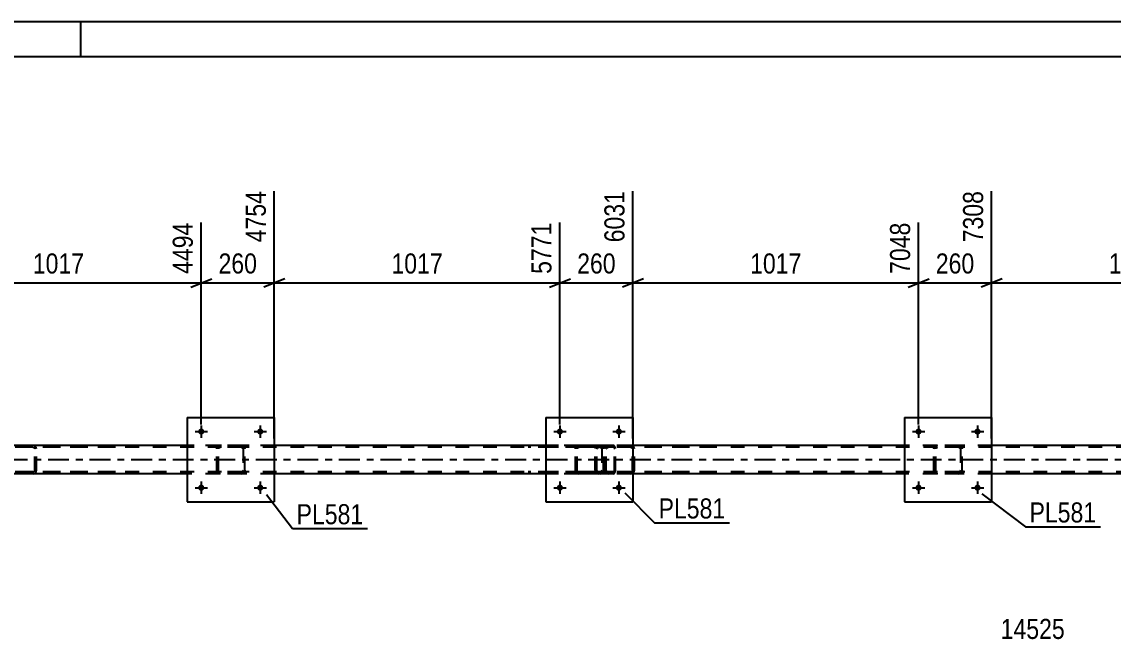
# Model space of a CAD drawing. Header units: millimetres. Extents: x 0 to 841, y 0 to 594.
# Drawn here: x 202.6 to 358, y 505.4 to 594 of the extents above; entities that cross this region are included whole.
import ezdxf

# ---------------------------------------------------------------- set-up
doc = ezdxf.new("R2010")
doc.units = ezdxf.units.MM
doc.linetypes.add('DXK_LINE_DOT2', pattern=[3.9198, 1.9599, -1.9599])
doc.linetypes.add('DXK_LINE_DOT3', pattern=[5.9187, 2.979, -0.9799, 0.9799, -0.9799])
doc.styles.add('Arial Narrow', font='ARIALN.TTF', dxfattribs={"height": 0.2})

# ---------------------------------------------------------------- blocks, each defined once
blk = doc.blocks.new('Unknown-122568681-1133')
at = {"color": 5, "linetype": 'Continuous'}
for p, q in [((841, 594), (0, 594)), ((211, 589), (211, 594)), ((836, 589), (5, 589))]:
    blk.add_line(p, q, dxfattribs=at)
blk = doc.blocks.new('Part-122568681-4147 - 3869')
at = {"color": 7, "linetype": 'DXK_LINE_DOT2'}
for p, q in [((281.44, 533.11), (281.48, 533.3)), ((281.48, 533.3), (281.44, 533.11)), ((281.68, 533.11), (281.7, 533.2)), ((281.7, 533.2), (281.75, 533.28)), ((281.74, 533.56), (281.92, 533.59)), ((281.92, 533.59), (281.74, 533.56)), ((281.75, 533.28), (281.83, 533.33)), ((281.83, 533.33), (281.92, 533.35)), ((284.96, 533.59), (281.92, 533.59)), ((284.96, 533.35), (281.92, 533.35)), ((284.96, 533.59), (285.15, 533.56)), ((285.15, 533.56), (284.96, 533.59)), ((284.96, 533.35), (285.05, 533.33)), ((285.05, 533.33), (285.13, 533.28)), ((285.13, 533.28), (285.18, 533.2)), ((285.18, 533.2), (285.2, 533.11)), ((285.41, 533.3), (285.44, 533.11)), ((285.44, 533.11), (285.41, 533.3)), ((281.44, 530.07), (281.44, 533.11)), ((281.68, 530.07), (281.68, 533.11)), ((285.2, 533.11), (285.2, 530.07)), ((285.44, 530.07), (285.44, 533.11)), ((281.48, 529.89), (281.44, 530.07)), ((281.44, 530.07), (281.48, 529.89)), ((281.7, 529.98), (281.68, 530.07)), ((285.2, 530.07), (285.18, 529.98)), ((285.44, 530.07), (285.41, 529.89)), ((285.41, 529.89), (285.44, 530.07)), ((281.75, 529.9), (281.7, 529.98)), ((281.92, 529.59), (281.74, 529.63)), ((281.74, 529.63), (281.92, 529.59)), ((281.83, 529.85), (281.75, 529.9)), ((281.92, 529.83), (281.83, 529.85)), ((284.96, 529.83), (281.92, 529.83)), ((284.96, 529.59), (281.92, 529.59)), ((285.05, 529.85), (284.96, 529.83)), ((285.15, 529.63), (284.96, 529.59)), ((284.96, 529.59), (285.15, 529.63)), ((285.13, 529.9), (285.05, 529.85)), ((285.18, 529.98), (285.13, 529.9))]:
    blk.add_line(p, q, dxfattribs=at)
at = {"color": 7, "linetype": 'DXK_LINE_DOT3'}
blk.add_line((283.44, 531.59), (283.44, 531.59), dxfattribs=at)
at = {"color": 7, "linetype": 'DXK_LINE_DOT2'}
for centre, start, end in [((281.92, 533.11), 112.5003, 157.5003), ((281.92, 533.11), 112.5003, 157.5003), ((284.96, 533.11), 22.5003, 67.5003), ((284.96, 533.11), 22.5003, 67.5003), ((281.92, 530.07), 202.5003, 247.5003), ((281.92, 530.07), 202.5003, 247.5003), ((284.96, 530.07), 292.5003, 337.5003), ((284.96, 530.07), 292.5003, 337.5003)]:
    blk.add_arc(centre, 0.48, start, end, dxfattribs=at)
blk = doc.blocks.new('Part-122568681-4002 - 3869')
at = {"color": 7, "linetype": 'DXK_LINE_DOT2'}
for p, q in [((286.86, 533.59), (274.71, 533.59)), ((286.86, 533.35), (274.71, 533.35)), ((284.31, 533.3), (284.27, 533.11)), ((284.52, 533.11), (284.54, 533.2)), ((284.54, 533.2), (284.6, 533.28)), ((284.77, 533.59), (284.58, 533.56)), ((284.6, 533.28), (284.68, 533.33)), ((284.68, 533.33), (284.77, 533.35)), ((285.59, 533.35), (285.59, 533.59)), ((286.97, 533.56), (286.86, 533.59)), ((286.86, 533.35), (286.92, 533.33)), ((286.92, 533.33), (286.96, 533.28)), ((286.96, 533.28), (286.99, 533.2)), ((287.06, 533.45), (286.97, 533.56)), ((286.99, 533.2), (287, 533.11)), ((287.12, 533.3), (287.06, 533.45)), ((287.14, 533.11), (287.12, 533.3)), ((284.27, 530.07), (284.27, 533.11)), ((284.52, 530.07), (284.52, 533.11)), ((287, 530.07), (287, 533.11)), ((287.14, 530.07), (287.14, 533.11)), ((284.27, 530.07), (284.31, 529.89)), ((284.54, 529.98), (284.52, 530.07)), ((287, 530.07), (286.99, 529.98)), ((287.12, 529.89), (287.14, 530.07)), ((286.86, 529.83), (274.71, 529.83)), ((286.86, 529.59), (274.71, 529.59)), ((284.6, 529.9), (284.54, 529.98)), ((284.58, 529.63), (284.77, 529.59)), ((284.68, 529.85), (284.6, 529.9)), ((284.77, 529.83), (284.68, 529.85)), ((285.59, 529.59), (285.59, 529.83)), ((286.92, 529.85), (286.86, 529.83)), ((286.86, 529.59), (286.97, 529.63)), ((286.96, 529.9), (286.92, 529.85)), ((286.99, 529.98), (286.96, 529.9)), ((286.97, 529.63), (287.06, 529.73)), ((287.06, 529.73), (287.12, 529.89))]:
    blk.add_line(p, q, dxfattribs=at)
for centre, start, end in [((284.76, 533.1), 111.1944, 156.1509), ((284.76, 530.09), 203.8497, 248.8062)]:
    blk.add_arc(centre, 0.492, start, end, dxfattribs=at)
blk = doc.blocks.new('Bolt-122568681-4149 - 3869')
at = {"linetype": 'Continuous'}
for points in [[(279.68, 527.59, -1), (278.8, 527.59, -1)], [(288.08, 527.59, -1), (287.2, 527.59, -1)]]:
    blk.add_hatch(color=1, dxfattribs=at).paths.add_polyline_path(points)
at = {"color": 1, "linetype": 'Continuous'}
for p, q in [((278.36, 527.59), (280.12, 527.59)), ((279.24, 528.47), (279.24, 526.71)), ((286.76, 527.59), (288.52, 527.59)), ((287.64, 528.47), (287.64, 526.71))]:
    blk.add_line(p, q, dxfattribs=at)
blk = doc.blocks.new('Part-122568681-4022 - 3869')
at = {"color": 7, "linetype": 'DXK_LINE_DOT2'}
for p, q in [((748.47, 533.35), (105.72, 533.35)), ((748.47, 533.59), (124, 533.59)), ((238.56, 533.59), (226.16, 533.59)), ((289.64, 533.59), (277.24, 533.59)), ((340.72, 533.59), (328.32, 533.59)), ((748.47, 529.83), (105.72, 529.83)), ((238.56, 529.59), (226.16, 529.59)), ((289.64, 529.59), (277.24, 529.59)), ((340.72, 529.59), (328.32, 529.59))]:
    blk.add_line(p, q, dxfattribs=at)
at = {"color": 2, "linetype": 'Continuous'}
for p, q in [((226.16, 533.59), (187.48, 533.59)), ((277.24, 533.59), (238.56, 533.59)), ((328.32, 533.59), (289.64, 533.59)), ((379.4, 533.59), (340.72, 533.59)), ((226.16, 529.59), (187.48, 529.59)), ((277.24, 529.59), (238.56, 529.59)), ((328.32, 529.59), (289.64, 529.59)), ((379.4, 529.59), (340.72, 529.59))]:
    blk.add_line(p, q, dxfattribs=at)
at = {"color": 7, "linetype": 'DXK_LINE_DOT3'}
blk.add_line((105.72, 531.59), (748.47, 531.59), dxfattribs=at)
blk = doc.blocks.new('Part-122568681-4001 - 3869')
at = {"color": 7, "linetype": 'DXK_LINE_DOT2'}
for p, q in [((285.63, 533.3), (285.59, 533.11)), ((285.84, 533.11), (285.86, 533.2)), ((285.86, 533.2), (285.92, 533.28)), ((286.1, 533.59), (285.9, 533.56)), ((285.92, 533.28), (286, 533.33)), ((286, 533.33), (286.1, 533.35)), ((301.09, 533.59), (286.1, 533.59)), ((301.09, 533.35), (286.1, 533.35)), ((289.53, 533.56), (289.33, 533.59)), ((289.33, 533.35), (289.43, 533.33)), ((289.43, 533.33), (289.52, 533.28)), ((289.52, 533.28), (289.57, 533.2)), ((289.57, 533.2), (289.59, 533.11)), ((289.81, 533.28), (289.81, 533.3)), ((289.85, 533.11), (289.81, 533.28)), ((285.59, 530.07), (285.59, 533.11)), ((285.84, 530.07), (285.84, 533.11)), ((289.59, 530.07), (289.59, 533.11)), ((289.85, 530.07), (289.85, 533.11)), ((285.59, 530.07), (285.63, 529.89)), ((285.86, 529.98), (285.84, 530.07)), ((289.59, 530.07), (289.57, 529.98)), ((289.81, 529.89), (289.85, 530.07)), ((285.92, 529.9), (285.86, 529.98)), ((285.9, 529.63), (286.1, 529.59)), ((286, 529.85), (285.92, 529.9)), ((286.1, 529.83), (286, 529.85)), ((301.09, 529.83), (286.1, 529.83)), ((301.09, 529.59), (286.1, 529.59)), ((289.43, 529.85), (289.33, 529.83)), ((289.33, 529.59), (289.53, 529.63)), ((289.52, 529.9), (289.43, 529.85)), ((289.57, 529.98), (289.52, 529.9))]:
    blk.add_line(p, q, dxfattribs=at)
for centre, start, end in [((286.08, 533.09), 110.7586, 155.6803), ((289.35, 533.09), 24.3202, 69.242), ((286.08, 530.09), 204.3202, 249.242), ((289.35, 530.09), 290.7586, 335.6803)]:
    blk.add_arc(centre, 0.496, start, end, dxfattribs=at)
blk = doc.blocks.new('Part-122568681-3943 - 3869')
at = {"color": 2, "linetype": 'Continuous'}
for p, q in [((328.32, 537.59), (328.32, 525.59)), ((328.32, 537.59), (340.72, 537.59)), ((340.72, 537.59), (340.72, 525.59)), ((328.32, 525.59), (340.72, 525.59))]:
    blk.add_line(p, q, dxfattribs=at)
blk = doc.blocks.new('Part-122568681-3944 - 3869')
at = {"color": 7, "linetype": 'DXK_LINE_DOT2'}
for p, q in [((332.52, 533.11), (332.56, 533.3)), ((332.56, 533.3), (332.52, 533.11)), ((332.76, 533.11), (332.78, 533.2)), ((332.78, 533.2), (332.83, 533.28)), ((332.82, 533.56), (333, 533.59)), ((333, 533.59), (332.82, 533.56)), ((332.83, 533.28), (332.91, 533.33)), ((332.91, 533.33), (333, 533.35)), ((336.04, 533.59), (333, 533.59)), ((336.04, 533.35), (333, 533.35)), ((336.04, 533.59), (336.23, 533.56)), ((336.23, 533.56), (336.04, 533.59)), ((336.04, 533.35), (336.14, 533.33)), ((336.14, 533.33), (336.21, 533.28)), ((336.21, 533.28), (336.26, 533.2)), ((336.26, 533.2), (336.28, 533.11)), ((336.49, 533.3), (336.52, 533.11)), ((336.52, 533.11), (336.49, 533.3)), ((332.52, 530.07), (332.52, 533.11)), ((332.76, 530.07), (332.76, 533.11)), ((336.28, 533.11), (336.28, 530.07)), ((336.52, 530.07), (336.52, 533.11)), ((332.56, 529.89), (332.52, 530.07)), ((332.52, 530.07), (332.56, 529.89)), ((332.78, 529.98), (332.76, 530.07)), ((336.28, 530.07), (336.26, 529.98)), ((336.52, 530.07), (336.49, 529.89)), ((336.49, 529.89), (336.52, 530.07)), ((332.83, 529.9), (332.78, 529.98)), ((333, 529.59), (332.82, 529.63)), ((332.82, 529.63), (333, 529.59)), ((332.91, 529.85), (332.83, 529.9)), ((333, 529.83), (332.91, 529.85)), ((336.04, 529.83), (333, 529.83)), ((336.04, 529.59), (333, 529.59)), ((336.14, 529.85), (336.04, 529.83)), ((336.23, 529.63), (336.04, 529.59)), ((336.04, 529.59), (336.23, 529.63)), ((336.21, 529.9), (336.14, 529.85)), ((336.26, 529.98), (336.21, 529.9))]:
    blk.add_line(p, q, dxfattribs=at)
at = {"color": 7, "linetype": 'DXK_LINE_DOT3'}
blk.add_line((334.52, 531.59), (334.52, 531.59), dxfattribs=at)
at = {"color": 7, "linetype": 'DXK_LINE_DOT2'}
for centre, start, end in [((333, 533.11), 112.5003, 157.5003), ((333, 533.11), 112.5003, 157.5003), ((336.04, 533.11), 22.5003, 67.5003), ((336.04, 533.11), 22.5003, 67.5003), ((333, 530.07), 202.5003, 247.5003), ((333, 530.07), 202.5003, 247.5003), ((336.04, 530.07), 292.5003, 337.5003), ((336.04, 530.07), 292.5003, 337.5003)]:
    blk.add_arc(centre, 0.48, start, end, dxfattribs=at)
blk = doc.blocks.new('Part-122568681-4028 - 3869')
at = {"color": 7, "linetype": 'DXK_LINE_DOT2'}
for p, q in [((200.49, 533.28), (200.45, 533.11)), ((200.49, 533.3), (200.49, 533.28)), ((200.71, 533.11), (200.73, 533.2)), ((200.73, 533.2), (200.78, 533.28)), ((200.97, 533.59), (200.77, 533.56)), ((200.78, 533.28), (200.81, 533.3)), ((200.81, 533.3), (200.87, 533.33)), ((200.87, 533.33), (200.97, 533.35)), ((215.95, 533.59), (200.97, 533.59)), ((215.95, 533.35), (200.97, 533.35)), ((204.4, 533.56), (204.2, 533.59)), ((204.2, 533.35), (204.3, 533.33)), ((204.3, 533.33), (204.38, 533.28)), ((204.38, 533.28), (204.44, 533.2)), ((204.44, 533.2), (204.46, 533.11)), ((204.67, 533.28), (204.67, 533.3)), ((204.71, 533.11), (204.67, 533.28)), ((200.45, 530.07), (200.45, 533.11)), ((200.71, 530.07), (200.71, 533.11)), ((204.46, 530.07), (204.46, 533.11)), ((204.71, 530.07), (204.71, 533.11)), ((200.45, 530.07), (200.49, 529.89)), ((200.73, 529.98), (200.71, 530.07)), ((204.46, 530.07), (204.44, 529.98)), ((204.67, 529.89), (204.71, 530.07)), ((200.78, 529.9), (200.73, 529.98)), ((200.77, 529.63), (200.97, 529.59)), ((200.87, 529.85), (200.78, 529.9)), ((200.97, 529.83), (200.87, 529.85)), ((215.95, 529.83), (200.97, 529.83)), ((204.3, 529.85), (204.2, 529.83)), ((204.2, 529.59), (204.4, 529.63)), ((204.38, 529.9), (204.3, 529.85)), ((204.44, 529.98), (204.38, 529.9))]:
    blk.add_line(p, q, dxfattribs=at)
at = {"color": 2, "linetype": 'Continuous'}
blk.add_line((215.95, 529.59), (200.97, 529.59), dxfattribs=at)
at = {"color": 7, "linetype": 'DXK_LINE_DOT2'}
for centre, start, end in [((200.95, 533.09), 110.7586, 155.6803), ((204.22, 533.09), 24.3202, 69.242), ((200.95, 530.09), 204.3202, 249.242), ((204.22, 530.09), 290.7586, 335.6803)]:
    blk.add_arc(centre, 0.496, start, end, dxfattribs=at)
blk = doc.blocks.new('Part-122568681-4121 - 3869')
at = {"color": 2, "linetype": 'Continuous'}
for p, q in [((277.24, 537.59), (277.24, 525.59)), ((277.24, 537.59), (289.64, 537.59)), ((289.64, 537.59), (289.64, 525.59)), ((277.24, 525.59), (289.64, 525.59))]:
    blk.add_line(p, q, dxfattribs=at)
blk = doc.blocks.new('Part-122568681-4122 - 3869')
at = {"color": 7, "linetype": 'DXK_LINE_DOT2'}
for p, q in [((230.36, 533.11), (230.4, 533.3)), ((230.4, 533.3), (230.36, 533.11)), ((230.6, 533.11), (230.62, 533.2)), ((230.62, 533.2), (230.67, 533.28)), ((230.66, 533.56), (230.84, 533.59)), ((230.84, 533.59), (230.66, 533.56)), ((230.67, 533.28), (230.75, 533.33)), ((230.75, 533.33), (230.84, 533.35)), ((233.88, 533.59), (230.84, 533.59)), ((233.88, 533.35), (230.84, 533.35)), ((233.88, 533.59), (234.07, 533.56)), ((234.07, 533.56), (233.88, 533.59)), ((233.88, 533.35), (233.97, 533.33)), ((233.97, 533.33), (234.05, 533.28)), ((234.05, 533.28), (234.1, 533.2)), ((234.1, 533.2), (234.12, 533.11)), ((234.33, 533.3), (234.36, 533.11)), ((234.36, 533.11), (234.33, 533.3)), ((230.36, 530.07), (230.36, 533.11)), ((230.6, 530.07), (230.6, 533.11)), ((234.12, 533.11), (234.12, 530.07)), ((234.36, 530.07), (234.36, 533.11)), ((230.4, 529.89), (230.36, 530.07)), ((230.36, 530.07), (230.4, 529.89)), ((230.62, 529.98), (230.6, 530.07)), ((234.12, 530.07), (234.1, 529.98)), ((234.36, 530.07), (234.33, 529.89)), ((234.33, 529.89), (234.36, 530.07)), ((230.67, 529.9), (230.62, 529.98)), ((230.84, 529.59), (230.66, 529.63)), ((230.66, 529.63), (230.84, 529.59)), ((230.75, 529.85), (230.67, 529.9)), ((230.84, 529.83), (230.75, 529.85)), ((233.88, 529.83), (230.84, 529.83)), ((233.88, 529.59), (230.84, 529.59)), ((233.97, 529.85), (233.88, 529.83)), ((234.07, 529.63), (233.88, 529.59)), ((233.88, 529.59), (234.07, 529.63)), ((234.05, 529.9), (233.97, 529.85)), ((234.1, 529.98), (234.05, 529.9))]:
    blk.add_line(p, q, dxfattribs=at)
at = {"color": 7, "linetype": 'DXK_LINE_DOT3'}
blk.add_line((232.36, 531.59), (232.36, 531.59), dxfattribs=at)
at = {"color": 7, "linetype": 'DXK_LINE_DOT2'}
for centre, start, end in [((230.84, 533.11), 112.5003, 157.5003), ((230.84, 533.11), 112.5003, 157.5003), ((233.88, 533.11), 22.5003, 67.5003), ((233.88, 533.11), 22.5003, 67.5003), ((230.84, 530.07), 202.5003, 247.5003), ((230.84, 530.07), 202.5003, 247.5003), ((233.88, 530.07), 292.5003, 337.5003), ((233.88, 530.07), 292.5003, 337.5003)]:
    blk.add_arc(centre, 0.48, start, end, dxfattribs=at)
blk = doc.blocks.new('Part-122568681-4127 - 3869')
at = {"color": 2, "linetype": 'Continuous'}
for p, q in [((226.16, 537.59), (226.16, 525.59)), ((226.16, 537.59), (238.56, 537.59)), ((238.56, 537.59), (238.56, 525.59)), ((226.16, 525.59), (238.56, 525.59))]:
    blk.add_line(p, q, dxfattribs=at)
blk = doc.blocks.new('Bolt-122568681-4140 - 3869')
at = {"linetype": 'Continuous'}
for points in [[(330.76, 527.59, -1), (329.88, 527.59, -1)], [(339.16, 527.59, -1), (338.28, 527.59, -1)]]:
    blk.add_hatch(color=1, dxfattribs=at).paths.add_polyline_path(points)
at = {"color": 1, "linetype": 'Continuous'}
for p, q in [((329.44, 527.59), (331.2, 527.59)), ((330.32, 528.47), (330.32, 526.71)), ((337.84, 527.59), (339.6, 527.59)), ((338.72, 528.47), (338.72, 526.71))]:
    blk.add_line(p, q, dxfattribs=at)
blk = doc.blocks.new('Bolt-122568681-4148 - 3869')
at = {"linetype": 'Continuous'}
for points in [[(330.76, 535.59, -1), (329.88, 535.59, -1)], [(339.16, 535.59, -1), (338.28, 535.59, -1)]]:
    blk.add_hatch(color=1, dxfattribs=at).paths.add_polyline_path(points)
at = {"color": 1, "linetype": 'Continuous'}
for p, q in [((330.32, 536.47), (330.32, 534.71)), ((338.72, 536.47), (338.72, 534.71)), ((329.44, 535.59), (331.2, 535.59)), ((337.84, 535.59), (339.6, 535.59))]:
    blk.add_line(p, q, dxfattribs=at)
blk = doc.blocks.new('Bolt-122568681-4150 - 3869')
at = {"linetype": 'Continuous'}
for points in [[(279.68, 535.59, -1), (278.8, 535.59, -1)], [(288.08, 535.59, -1), (287.2, 535.59, -1)]]:
    blk.add_hatch(color=1, dxfattribs=at).paths.add_polyline_path(points)
at = {"color": 1, "linetype": 'Continuous'}
for p, q in [((279.24, 536.47), (279.24, 534.71)), ((287.64, 536.47), (287.64, 534.71)), ((278.36, 535.59), (280.12, 535.59)), ((286.76, 535.59), (288.52, 535.59))]:
    blk.add_line(p, q, dxfattribs=at)
blk = doc.blocks.new('Bolt-122568681-4151 - 3869')
at = {"linetype": 'Continuous'}
for points in [[(228.6, 527.59, -1), (227.72, 527.59, -1)], [(237, 527.59, -1), (236.12, 527.59, -1)]]:
    blk.add_hatch(color=1, dxfattribs=at).paths.add_polyline_path(points)
at = {"color": 1, "linetype": 'Continuous'}
for p, q in [((227.28, 527.59), (229.04, 527.59)), ((228.16, 528.47), (228.16, 526.71)), ((235.68, 527.59), (237.44, 527.59)), ((236.56, 528.47), (236.56, 526.71))]:
    blk.add_line(p, q, dxfattribs=at)
blk = doc.blocks.new('Bolt-122568681-4152 - 3869')
at = {"linetype": 'Continuous'}
for points in [[(228.6, 535.59, -1), (227.72, 535.59, -1)], [(237, 535.59, -1), (236.12, 535.59, -1)]]:
    blk.add_hatch(color=1, dxfattribs=at).paths.add_polyline_path(points)
at = {"color": 1, "linetype": 'Continuous'}
for p, q in [((228.16, 536.47), (228.16, 534.71)), ((236.56, 536.47), (236.56, 534.71)), ((227.28, 535.59), (229.04, 535.59)), ((235.68, 535.59), (237.44, 535.59))]:
    blk.add_line(p, q, dxfattribs=at)
blk = doc.blocks.new('StraightDimension-122568681-4825 - 3869')
at = {"color": 7, "linetype": 'Continuous'}
for p, q in [((340.72, 534.59), (340.72, 569.88)), ((381.4, 536.59), (381.4, 565.38)), ((342.22, 557.37), (339.22, 556.17)), ((340.72, 556.77), (381.4, 556.77)), ((379.9, 556.17), (382.9, 557.37))]:
    blk.add_line(p, q, dxfattribs=at)
at = {"color": 0, "linetype": 'Continuous'}
blk.add_wipeout([(380.8, 565.98), (376.6, 565.98), (376.6, 557.47), (380.8, 557.47)], dxfattribs=at)
at = {"color": 0}
blk.add_wipeout([(365.32, 557.52), (365.32, 561.72), (356.81, 561.72), (356.81, 557.52)], dxfattribs=at)
at = {"color": 3, "linetype": 'Continuous', "style": 'Arial Narrow'}
blk.add_text('8325', height=2.863, rotation=90.0002, dxfattribs=at).set_placement((380.2, 558.07))
at = {"color": 3, "style": 'Arial Narrow'}
blk.add_text('1017', height=2.863, dxfattribs=at).set_placement((357.41, 558.12))
blk = doc.blocks.new('StraightDimension-122568681-4349 - 3869')
at = {"color": 0}
blk.add_wipeout([(351.76, 505.43), (351.76, 509.63), (341.42, 509.63), (341.42, 505.43)], dxfattribs=at)
at = {"color": 3, "style": 'Arial Narrow'}
blk.add_text('14525', height=2.863, dxfattribs=at).set_placement((342.02, 506.03))
blk = doc.blocks.new('StraightDimension-122568681-4843 - 3869')
at = {"color": 7, "linetype": 'Continuous'}
for p, q in [((340.72, 534.59), (340.72, 569.88)), ((330.32, 536.59), (330.32, 565.38)), ((328.82, 556.17), (331.82, 557.37)), ((330.32, 556.77), (340.72, 556.77)), ((342.22, 557.37), (339.22, 556.17))]:
    blk.add_line(p, q, dxfattribs=at)
at = {"color": 0}
blk.add_wipeout([(338.87, 557.52), (338.87, 561.72), (332.18, 561.72), (332.18, 557.52)], dxfattribs=at)
at = {"color": 3, "style": 'Arial Narrow'}
blk.add_text('260', height=2.863, dxfattribs=at).set_placement((332.78, 558.12))
at = {"color": 0, "linetype": 'Continuous'}
blk.add_wipeout([(340.12, 570.48), (335.92, 570.48), (335.92, 561.97), (340.12, 561.97)], dxfattribs=at)
at = {"color": 3, "linetype": 'Continuous', "style": 'Arial Narrow'}
blk.add_text('7308', height=2.863, rotation=90.0002, dxfattribs=at).set_placement((339.52, 562.57))
blk = doc.blocks.new('StraightDimension-122568681-4861 - 3869')
at = {"color": 7, "linetype": 'Continuous'}
for p, q in [((289.64, 534.59), (289.64, 569.88)), ((330.32, 536.59), (330.32, 565.38)), ((291.14, 557.37), (288.14, 556.17)), ((289.64, 556.77), (330.32, 556.77)), ((328.82, 556.17), (331.82, 557.37))]:
    blk.add_line(p, q, dxfattribs=at)
at = {"color": 0, "linetype": 'Continuous'}
blk.add_wipeout([(329.72, 565.98), (325.52, 565.98), (325.52, 557.47), (329.72, 557.47)], dxfattribs=at)
at = {"color": 0}
blk.add_wipeout([(314.24, 557.52), (314.24, 561.72), (305.73, 561.72), (305.73, 557.52)], dxfattribs=at)
at = {"color": 3, "linetype": 'Continuous', "style": 'Arial Narrow'}
blk.add_text('7048', height=2.863, rotation=90.0002, dxfattribs=at).set_placement((329.12, 558.07))
at = {"color": 3, "style": 'Arial Narrow'}
blk.add_text('1017', height=2.863, dxfattribs=at).set_placement((306.33, 558.12))
blk = doc.blocks.new('StraightDimension-122568681-4879 - 3869')
at = {"color": 7, "linetype": 'Continuous'}
for p, q in [((289.64, 534.59), (289.64, 569.88)), ((279.24, 536.59), (279.24, 565.38)), ((277.74, 556.17), (280.74, 557.37)), ((279.24, 556.77), (289.64, 556.77)), ((291.14, 557.37), (288.14, 556.17))]:
    blk.add_line(p, q, dxfattribs=at)
at = {"color": 0}
blk.add_wipeout([(287.78, 557.52), (287.78, 561.72), (281.1, 561.72), (281.1, 557.52)], dxfattribs=at)
at = {"color": 3, "style": 'Arial Narrow'}
blk.add_text('260', height=2.863, dxfattribs=at).set_placement((281.7, 558.12))
at = {"color": 0, "linetype": 'Continuous'}
blk.add_wipeout([(289.04, 570.48), (284.84, 570.48), (284.84, 561.97), (289.04, 561.97)], dxfattribs=at)
at = {"color": 3, "linetype": 'Continuous', "style": 'Arial Narrow'}
blk.add_text('6031', height=2.863, rotation=90.0002, dxfattribs=at).set_placement((288.44, 562.57))
blk = doc.blocks.new('StraightDimension-122568681-4897 - 3869')
at = {"color": 7, "linetype": 'Continuous'}
for p, q in [((238.56, 534.59), (238.56, 569.88)), ((279.24, 536.59), (279.24, 565.38)), ((240.06, 557.37), (237.06, 556.17)), ((238.56, 556.77), (279.24, 556.77)), ((277.74, 556.17), (280.74, 557.37))]:
    blk.add_line(p, q, dxfattribs=at)
at = {"color": 0, "linetype": 'Continuous'}
blk.add_wipeout([(278.64, 565.98), (274.44, 565.98), (274.44, 557.47), (278.64, 557.47)], dxfattribs=at)
at = {"color": 0}
blk.add_wipeout([(263.16, 557.52), (263.16, 561.72), (254.65, 561.72), (254.65, 557.52)], dxfattribs=at)
at = {"color": 3, "linetype": 'Continuous', "style": 'Arial Narrow'}
blk.add_text('5771', height=2.863, rotation=90.0002, dxfattribs=at).set_placement((278.04, 558.07))
at = {"color": 3, "style": 'Arial Narrow'}
blk.add_text('1017', height=2.863, dxfattribs=at).set_placement((255.25, 558.12))
blk = doc.blocks.new('StraightDimension-122568681-4915 - 3869')
at = {"color": 7, "linetype": 'Continuous'}
for p, q in [((238.56, 534.59), (238.56, 569.88)), ((228.16, 536.59), (228.16, 565.38)), ((226.66, 556.17), (229.66, 557.37)), ((228.16, 556.77), (238.56, 556.77)), ((240.06, 557.37), (237.06, 556.17))]:
    blk.add_line(p, q, dxfattribs=at)
at = {"color": 0}
blk.add_wipeout([(236.7, 557.52), (236.7, 561.72), (230.02, 561.72), (230.02, 557.52)], dxfattribs=at)
at = {"color": 3, "style": 'Arial Narrow'}
blk.add_text('260', height=2.863, dxfattribs=at).set_placement((230.62, 558.12))
at = {"color": 0, "linetype": 'Continuous'}
blk.add_wipeout([(237.96, 570.48), (233.76, 570.48), (233.76, 561.97), (237.96, 561.97)], dxfattribs=at)
at = {"color": 3, "linetype": 'Continuous', "style": 'Arial Narrow'}
blk.add_text('4754', height=2.863, rotation=90.0002, dxfattribs=at).set_placement((237.36, 562.57))
blk = doc.blocks.new('StraightDimension-122568681-4933 - 3869')
at = {"color": 7, "linetype": 'Continuous'}
for p, q in [((187.48, 534.59), (187.48, 569.88)), ((228.16, 536.59), (228.16, 565.38)), ((188.98, 557.37), (185.98, 556.17)), ((187.48, 556.77), (228.16, 556.77)), ((226.66, 556.17), (229.66, 557.37))]:
    blk.add_line(p, q, dxfattribs=at)
at = {"color": 0, "linetype": 'Continuous'}
blk.add_wipeout([(227.56, 565.98), (223.36, 565.98), (223.36, 557.47), (227.56, 557.47)], dxfattribs=at)
at = {"color": 0}
blk.add_wipeout([(212.08, 557.52), (212.08, 561.72), (203.57, 561.72), (203.57, 557.52)], dxfattribs=at)
at = {"color": 3, "linetype": 'Continuous', "style": 'Arial Narrow'}
blk.add_text('4494', height=2.863, rotation=90.0002, dxfattribs=at).set_placement((226.96, 558.07))
at = {"color": 3, "style": 'Arial Narrow'}
blk.add_text('1017', height=2.863, dxfattribs=at).set_placement((204.17, 558.12))
blk = doc.blocks.new('Mark-122568681-3939 - 3869')
at = {"color": 0}
blk.add_wipeout([(355.64, 522.63), (355.64, 525.63), (346.13, 525.63), (346.13, 522.63)], dxfattribs=at)
blk.add_wipeout([(355.64, 522.63), (355.64, 525.63), (346.13, 525.63), (346.13, 522.63)], dxfattribs=at)
at = {"color": 30, "linetype": 'Continuous'}
for p, q in [((339.32, 526.71), (345.53, 522.03)), ((345.53, 522.03), (356.24, 522.03))]:
    blk.add_line(p, q, dxfattribs=at)
at = {"color": 3, "style": 'Arial Narrow'}
blk.add_text('PL581', height=2.863, dxfattribs=at).set_placement((346.13, 522.63))
blk = doc.blocks.new('Mark-122568681-4117 - 3869')
at = {"color": 0}
blk.add_wipeout([(302.8, 523.2), (302.8, 526.2), (293.3, 526.2), (293.3, 523.2)], dxfattribs=at)
blk.add_wipeout([(302.8, 523.2), (302.8, 526.2), (293.3, 526.2), (293.3, 523.2)], dxfattribs=at)
at = {"color": 30, "linetype": 'Continuous'}
for p, q in [((288.51, 526.84), (292.7, 522.6)), ((292.7, 522.6), (303.4, 522.6))]:
    blk.add_line(p, q, dxfattribs=at)
at = {"color": 3, "style": 'Arial Narrow'}
blk.add_text('PL581', height=2.863, dxfattribs=at).set_placement((293.3, 523.2))
blk = doc.blocks.new('Mark-122568681-4123 - 3869')
at = {"color": 0}
blk.add_wipeout([(251.24, 522.38), (251.24, 525.38), (241.74, 525.38), (241.74, 522.38)], dxfattribs=at)
blk.add_wipeout([(251.24, 522.38), (251.24, 525.38), (241.74, 525.38), (241.74, 522.38)], dxfattribs=at)
at = {"color": 30, "linetype": 'Continuous'}
for p, q in [((237.45, 526.62), (241.14, 521.78)), ((241.14, 521.78), (251.84, 521.78))]:
    blk.add_line(p, q, dxfattribs=at)
at = {"color": 3, "style": 'Arial Narrow'}
blk.add_text('PL581', height=2.863, dxfattribs=at).set_placement((241.74, 522.38))

msp = doc.modelspace()

# ---------------------------------------------------------------- block references
for name in ['Unknown-122568681-1133', 'Part-122568681-4127 - 3869', 'Bolt-122568681-4152 - 3869', 'Part-122568681-4121 - 3869', 'Bolt-122568681-4150 - 3869', 'Part-122568681-3943 - 3869', 'Bolt-122568681-4148 - 3869', 'Part-122568681-4022 - 3869', 'Part-122568681-4028 - 3869', 'Part-122568681-4122 - 3869', 'Part-122568681-4002 - 3869', 'Part-122568681-4147 - 3869', 'Part-122568681-4001 - 3869', 'Part-122568681-3944 - 3869', 'Bolt-122568681-4151 - 3869', 'Bolt-122568681-4149 - 3869', 'Bolt-122568681-4140 - 3869']:
    msp.add_blockref(name, (0, 0))

# ---------------------------------------------------------------- next in the draw order: block references
for name in ['StraightDimension-122568681-4825 - 3869', 'StraightDimension-122568681-4349 - 3869']:
    msp.add_blockref(name, (0, 0))

# ---------------------------------------------------------------- next in the draw order: block references
for name in ['StraightDimension-122568681-4843 - 3869', 'Mark-122568681-4123 - 3869', 'Mark-122568681-4117 - 3869', 'Mark-122568681-3939 - 3869']:
    msp.add_blockref(name, (0, 0))

# ---------------------------------------------------------------- next in the draw order: block references
msp.add_blockref('StraightDimension-122568681-4861 - 3869', (0, 0))

# ---------------------------------------------------------------- next in the draw order: block references
msp.add_blockref('StraightDimension-122568681-4879 - 3869', (0, 0))

# ---------------------------------------------------------------- next in the draw order: block references
msp.add_blockref('StraightDimension-122568681-4897 - 3869', (0, 0))

# ---------------------------------------------------------------- next in the draw order: block references
msp.add_blockref('StraightDimension-122568681-4915 - 3869', (0, 0))

# ---------------------------------------------------------------- next in the draw order: block references
msp.add_blockref('StraightDimension-122568681-4933 - 3869', (0, 0))

doc.saveas('drawing.dxf')
